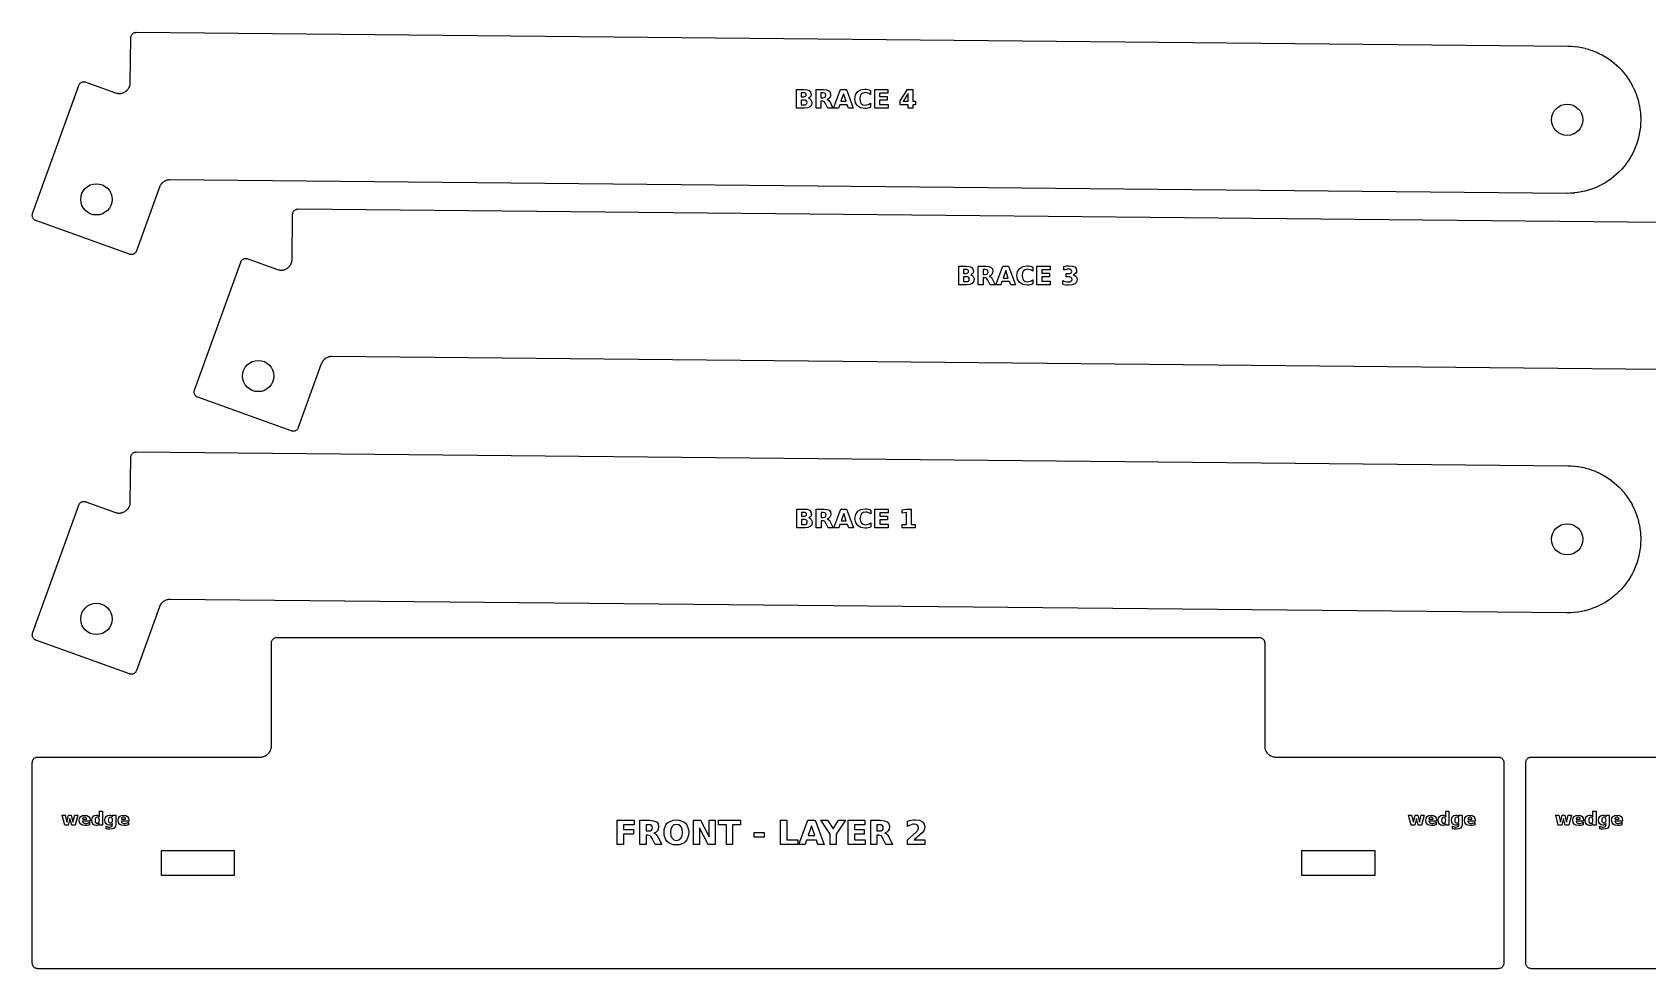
# Model space of a CAD drawing. Header units: millimetres. Extents: x 6 to 885, y 6 to 548.
# Drawn here: x 6 to 445.1, y 294 to 548.4 of the extents above; entities that cross this region are included whole.
import ezdxf

# ---------------------------------------------------------------- set-up
doc = ezdxf.new("R2010")
doc.units = ezdxf.units.MM
doc.layers.add('CUT', color=1, linetype='Continuous')
doc.layers.add('ENGRAVE', color=5, linetype='Continuous')

msp = doc.modelspace()

# ---------------------------------------------------------------- linework, layer by layer
at = {"layer": 'CUT'}
for points in [[(34.31, 488.99), (34.25, 488.85), (34.18, 488.72), (34.1, 488.6), (34.01, 488.49), (33.9, 488.38), (33.79, 488.29), (33.66, 488.21), (33.53, 488.14), (33.4, 488.08), (33.26, 488.04), (33.11, 488.01), (32.97, 488), (32.82, 488), (32.67, 488.02), (32.53, 488.04), (32.39, 488.09), (6.99, 497.25), (6.85, 497.3), (6.72, 497.37), (6.6, 497.46), (6.49, 497.55), (6.38, 497.65), (6.29, 497.77), (6.21, 497.89), (6.14, 498.02), (6.08, 498.16), (6.04, 498.3), (6.01, 498.44), (6, 498.59), (6, 498.74), (6.02, 498.88), (6.04, 499.03), (6.09, 499.17), (18.64, 533.97), (18.7, 534.11), (18.77, 534.24), (18.85, 534.36), (18.94, 534.47), (19.05, 534.58), (19.16, 534.67), (19.28, 534.75), (19.41, 534.82), (19.55, 534.88), (19.69, 534.92), (19.84, 534.95), (19.98, 534.96), (20.13, 534.96), (20.28, 534.95), (20.42, 534.92), (20.56, 534.88), (28.61, 531.97), (28.64, 531.96), (28.88, 531.89), (28.95, 531.87), (29.17, 531.83), (29.25, 531.82), (29.47, 531.8), (29.55, 531.79), (29.77, 531.79), (29.85, 531.8), (30.07, 531.82), (30.15, 531.83), (30.37, 531.88), (30.44, 531.9), (30.65, 531.97), (30.72, 531.99), (30.93, 532.08), (31, 532.11), (31.2, 532.22), (31.26, 532.26), (31.45, 532.39), (31.51, 532.44), (31.68, 532.59), (31.73, 532.64), (31.89, 532.8), (31.94, 532.86), (32.08, 533.04), (32.12, 533.1), (32.24, 533.29), (32.28, 533.35), (32.38, 533.56), (32.41, 533.63), (32.49, 533.84), (32.51, 533.91), (32.57, 534.13), (32.58, 534.2), (32.62, 534.42), (32.63, 534.5), (32.64, 534.74), (32.64, 534.78), (32.76, 546.91), (32.77, 547.06), (32.79, 547.21), (32.83, 547.35), (32.88, 547.49), (32.94, 547.62), (33.02, 547.74), (33.11, 547.86), (33.21, 547.97), (33.32, 548.07), (33.44, 548.15), (33.57, 548.23), (33.7, 548.29), (33.84, 548.34), (33.98, 548.37), (34.13, 548.39), (34.27, 548.4), (423.4, 544.65), (423.41, 544.65), (423.43, 544.65), (423.44, 544.65), (424.21, 544.63), (424.24, 544.62), (424.28, 544.62), (424.31, 544.62), (425.18, 544.55), (425.22, 544.55), (425.26, 544.55), (425.29, 544.54), (426.16, 544.43), (426.19, 544.43), (426.23, 544.42), (426.27, 544.42), (427.12, 544.27), (427.16, 544.26), (427.2, 544.25), (427.23, 544.24), (428.08, 544.05), (428.12, 544.04), (428.15, 544.03), (428.19, 544.02), (429.03, 543.79), (429.06, 543.78), (429.1, 543.77), (429.13, 543.76), (429.96, 543.48), (429.99, 543.47), (430.03, 543.46), (430.06, 543.44), (430.88, 543.13), (430.91, 543.12), (430.94, 543.1), (430.98, 543.09), (431.77, 542.73), (431.81, 542.72), (431.84, 542.7), (431.87, 542.68), (432.65, 542.29), (432.68, 542.27), (432.71, 542.26), (432.75, 542.24), (433.5, 541.81), (433.54, 541.79), (433.57, 541.77), (433.6, 541.75), (434.33, 541.28), (434.36, 541.26), (434.39, 541.24), (434.43, 541.22), (435.14, 540.72), (435.17, 540.7), (435.2, 540.67), (435.22, 540.65), (435.91, 540.11), (435.94, 540.09), (435.97, 540.07), (436, 540.04), (436.65, 539.47), (436.68, 539.45), (436.71, 539.42), (436.74, 539.4), (437.36, 538.8), (437.39, 538.77), (437.42, 538.74), (437.44, 538.72), (438.04, 538.08), (438.07, 538.06), (438.09, 538.03), (438.12, 538), (438.68, 537.34), (438.71, 537.31), (438.73, 537.28), (438.75, 537.26), (439.29, 536.57), (439.31, 536.54), (439.33, 536.51), (439.35, 536.48), (439.85, 535.77), (439.87, 535.73), (439.89, 535.7), (439.91, 535.67), (440.38, 534.94), (440.4, 534.9), (440.42, 534.87), (440.43, 534.84), (440.86, 534.08), (440.88, 534.05), (440.9, 534.02), (440.91, 533.98), (441.3, 533.21), (441.32, 533.17), (441.33, 533.14), (441.35, 533.11), (441.7, 532.31), (441.72, 532.27), (441.73, 532.24), (441.74, 532.21), (442.05, 531.39), (442.07, 531.36), (442.08, 531.32), (442.09, 531.29), (442.36, 530.46), (442.37, 530.43), (442.38, 530.39), (442.39, 530.35), (442.62, 529.51), (442.63, 529.48), (442.64, 529.44), (442.65, 529.41), (442.84, 528.56), (442.85, 528.52), (442.85, 528.48), (442.86, 528.45), (443.01, 527.59), (443.01, 527.55), (443.02, 527.52), (443.02, 527.48), (443.13, 526.62), (443.13, 526.58), (443.14, 526.54), (443.14, 526.51), (443.2, 525.64), (443.2, 525.6), (443.2, 525.56), (443.21, 525.53), (443.23, 524.66), (443.23, 524.62), (443.23, 524.58), (443.22, 524.54), (443.2, 523.67), (443.2, 523.64), (443.2, 523.6), (443.2, 523.56), (443.13, 522.7), (443.13, 522.66), (443.12, 522.62), (443.12, 522.59), (443.01, 521.72), (443, 521.68), (443, 521.65), (442.99, 521.61), (442.84, 520.75), (442.83, 520.72), (442.83, 520.68), (442.82, 520.65), (442.63, 519.8), (442.62, 519.76), (442.61, 519.72), (442.6, 519.69), (442.37, 518.85), (442.35, 518.81), (442.34, 518.78), (442.33, 518.74), (442.06, 517.92), (442.05, 517.88), (442.03, 517.85), (442.02, 517.81), (441.7, 517), (441.69, 516.97), (441.68, 516.93), (441.66, 516.9), (441.31, 516.1), (441.29, 516.07), (441.28, 516.04), (441.26, 516), (440.87, 515.23), (440.85, 515.19), (440.83, 515.16), (440.81, 515.13), (440.38, 514.37), (440.36, 514.34), (440.34, 514.31), (440.33, 514.28), (439.86, 513.54), (439.84, 513.51), (439.82, 513.48), (439.8, 513.45), (439.29, 512.74), (439.27, 512.71), (439.25, 512.68), (439.23, 512.65), (438.69, 511.97), (438.67, 511.94), (438.64, 511.91), (438.62, 511.88), (438.05, 511.22), (438.02, 511.2), (438, 511.17), (437.97, 511.14), (437.37, 510.51), (437.34, 510.49), (437.32, 510.46), (437.29, 510.43), (436.66, 509.84), (436.63, 509.81), (436.61, 509.79), (436.58, 509.76), (435.92, 509.19), (435.89, 509.17), (435.86, 509.15), (435.83, 509.12), (435.14, 508.59), (435.11, 508.57), (435.08, 508.55), (435.05, 508.52), (434.34, 508.03), (434.31, 508), (434.28, 507.98), (434.25, 507.96), (433.51, 507.5), (433.48, 507.48), (433.45, 507.46), (433.42, 507.44), (432.66, 507.02), (432.63, 507), (432.59, 506.98), (432.56, 506.96), (431.78, 506.57), (431.75, 506.56), (431.71, 506.54), (431.68, 506.53), (430.88, 506.18), (430.85, 506.16), (430.82, 506.15), (430.78, 506.13), (429.97, 505.82), (429.93, 505.81), (429.9, 505.8), (429.86, 505.79), (429.04, 505.51), (429, 505.5), (428.97, 505.49), (428.93, 505.48), (428.09, 505.25), (428.05, 505.24), (428.02, 505.23), (427.98, 505.23), (427.13, 505.04), (427.1, 505.03), (427.06, 505.02), (427.02, 505.02), (426.17, 504.87), (426.13, 504.86), (426.09, 504.86), (426.06, 504.85), (425.19, 504.75), (425.15, 504.74), (425.12, 504.74), (425.08, 504.74), (424.21, 504.68), (424.18, 504.67), (424.14, 504.67), (424.1, 504.67), (423.23, 504.65), (423.19, 504.65), (423.15, 504.65), (423.14, 504.65), (423.11, 504.65), (423.05, 504.65), (423.02, 504.65), (43.43, 508.31), (43.39, 508.31), (43.16, 508.3), (43.09, 508.29), (42.88, 508.26), (42.81, 508.25), (42.6, 508.2), (42.53, 508.18), (42.33, 508.12), (42.27, 508.09), (42.07, 508), (42.01, 507.97), (41.82, 507.87), (41.76, 507.83), (41.58, 507.71), (41.53, 507.66), (41.37, 507.53), (41.31, 507.48), (41.16, 507.33), (41.12, 507.27), (40.98, 507.11), (40.94, 507.05), (40.82, 506.87), (40.79, 506.81), (40.69, 506.62), (40.66, 506.56), (40.57, 506.34), (40.55, 506.31), (34.31, 488.99)], [(34.31, 374.99), (34.25, 374.85), (34.18, 374.72), (34.1, 374.6), (34.01, 374.49), (33.9, 374.38), (33.79, 374.29), (33.66, 374.21), (33.53, 374.14), (33.4, 374.08), (33.26, 374.04), (33.11, 374.01), (32.97, 374), (32.82, 374), (32.67, 374.02), (32.53, 374.04), (32.39, 374.09), (6.99, 383.25), (6.85, 383.3), (6.72, 383.37), (6.6, 383.46), (6.49, 383.55), (6.38, 383.65), (6.29, 383.77), (6.21, 383.89), (6.14, 384.02), (6.08, 384.16), (6.04, 384.3), (6.01, 384.44), (6, 384.59), (6, 384.74), (6.02, 384.88), (6.04, 385.03), (6.09, 385.17), (18.64, 419.97), (18.7, 420.11), (18.77, 420.24), (18.85, 420.36), (18.94, 420.47), (19.05, 420.58), (19.16, 420.67), (19.28, 420.75), (19.41, 420.82), (19.55, 420.88), (19.69, 420.92), (19.84, 420.95), (19.98, 420.96), (20.13, 420.96), (20.28, 420.95), (20.42, 420.92), (20.56, 420.88), (28.61, 417.97), (28.64, 417.96), (28.88, 417.89), (28.95, 417.87), (29.17, 417.83), (29.25, 417.82), (29.47, 417.8), (29.55, 417.79), (29.77, 417.79), (29.85, 417.8), (30.07, 417.82), (30.15, 417.83), (30.37, 417.88), (30.44, 417.9), (30.65, 417.97), (30.72, 417.99), (30.93, 418.08), (31, 418.11), (31.2, 418.22), (31.26, 418.26), (31.45, 418.39), (31.51, 418.44), (31.68, 418.59), (31.73, 418.64), (31.89, 418.8), (31.94, 418.86), (32.08, 419.04), (32.12, 419.1), (32.24, 419.29), (32.28, 419.35), (32.38, 419.56), (32.41, 419.63), (32.49, 419.84), (32.51, 419.91), (32.57, 420.13), (32.58, 420.2), (32.62, 420.42), (32.63, 420.5), (32.64, 420.74), (32.64, 420.78), (32.76, 432.91), (32.77, 433.06), (32.79, 433.21), (32.83, 433.35), (32.88, 433.49), (32.94, 433.62), (33.02, 433.74), (33.11, 433.86), (33.21, 433.97), (33.32, 434.07), (33.44, 434.15), (33.57, 434.23), (33.7, 434.29), (33.84, 434.34), (33.98, 434.37), (34.13, 434.39), (34.27, 434.4), (423.4, 430.65), (423.41, 430.65), (423.43, 430.65), (423.44, 430.65), (424.21, 430.63), (424.24, 430.62), (424.28, 430.62), (424.31, 430.62), (425.18, 430.55), (425.22, 430.55), (425.26, 430.55), (425.29, 430.54), (426.16, 430.43), (426.19, 430.43), (426.23, 430.42), (426.27, 430.42), (427.12, 430.27), (427.16, 430.26), (427.2, 430.25), (427.23, 430.24), (428.08, 430.05), (428.12, 430.04), (428.15, 430.03), (428.19, 430.02), (429.03, 429.79), (429.06, 429.78), (429.1, 429.77), (429.13, 429.76), (429.96, 429.48), (429.99, 429.47), (430.03, 429.46), (430.06, 429.44), (430.88, 429.13), (430.91, 429.12), (430.94, 429.1), (430.98, 429.09), (431.77, 428.73), (431.81, 428.72), (431.84, 428.7), (431.87, 428.68), (432.65, 428.29), (432.68, 428.27), (432.71, 428.26), (432.75, 428.24), (433.5, 427.81), (433.54, 427.79), (433.57, 427.77), (433.6, 427.75), (434.33, 427.28), (434.36, 427.26), (434.39, 427.24), (434.43, 427.22), (435.14, 426.72), (435.17, 426.7), (435.2, 426.67), (435.22, 426.65), (435.91, 426.11), (435.94, 426.09), (435.97, 426.07), (436, 426.04), (436.65, 425.47), (436.68, 425.45), (436.71, 425.42), (436.74, 425.4), (437.36, 424.8), (437.39, 424.77), (437.42, 424.74), (437.44, 424.72), (438.04, 424.08), (438.07, 424.06), (438.09, 424.03), (438.12, 424), (438.68, 423.34), (438.71, 423.31), (438.73, 423.28), (438.75, 423.26), (439.29, 422.57), (439.31, 422.54), (439.33, 422.51), (439.35, 422.48), (439.85, 421.77), (439.87, 421.73), (439.89, 421.7), (439.91, 421.67), (440.38, 420.94), (440.4, 420.9), (440.42, 420.87), (440.43, 420.84), (440.86, 420.08), (440.88, 420.05), (440.9, 420.02), (440.91, 419.98), (441.3, 419.21), (441.32, 419.17), (441.33, 419.14), (441.35, 419.11), (441.7, 418.31), (441.72, 418.27), (441.73, 418.24), (441.74, 418.21), (442.05, 417.39), (442.07, 417.36), (442.08, 417.32), (442.09, 417.29), (442.36, 416.46), (442.37, 416.43), (442.38, 416.39), (442.39, 416.35), (442.62, 415.51), (442.63, 415.48), (442.64, 415.44), (442.65, 415.41), (442.84, 414.56), (442.85, 414.52), (442.85, 414.48), (442.86, 414.45), (443.01, 413.59), (443.01, 413.55), (443.02, 413.52), (443.02, 413.48), (443.13, 412.62), (443.13, 412.58), (443.14, 412.54), (443.14, 412.51), (443.2, 411.64), (443.2, 411.6), (443.2, 411.56), (443.21, 411.53), (443.23, 410.66), (443.23, 410.62), (443.23, 410.58), (443.22, 410.54), (443.2, 409.67), (443.2, 409.64), (443.2, 409.6), (443.2, 409.56), (443.13, 408.7), (443.13, 408.66), (443.12, 408.62), (443.12, 408.59), (443.01, 407.72), (443, 407.68), (443, 407.65), (442.99, 407.61), (442.84, 406.75), (442.83, 406.72), (442.83, 406.68), (442.82, 406.65), (442.63, 405.8), (442.62, 405.76), (442.61, 405.72), (442.6, 405.69), (442.37, 404.85), (442.35, 404.81), (442.34, 404.78), (442.33, 404.74), (442.06, 403.92), (442.05, 403.88), (442.03, 403.85), (442.02, 403.81), (441.7, 403), (441.69, 402.97), (441.68, 402.93), (441.66, 402.9), (441.31, 402.1), (441.29, 402.07), (441.28, 402.04), (441.26, 402), (440.87, 401.23), (440.85, 401.19), (440.83, 401.16), (440.81, 401.13), (440.38, 400.37), (440.36, 400.34), (440.34, 400.31), (440.33, 400.28), (439.86, 399.54), (439.84, 399.51), (439.82, 399.48), (439.8, 399.45), (439.29, 398.74), (439.27, 398.71), (439.25, 398.68), (439.23, 398.65), (438.69, 397.97), (438.67, 397.94), (438.64, 397.91), (438.62, 397.88), (438.05, 397.22), (438.02, 397.2), (438, 397.17), (437.97, 397.14), (437.37, 396.51), (437.34, 396.49), (437.32, 396.46), (437.29, 396.43), (436.66, 395.84), (436.63, 395.81), (436.61, 395.79), (436.58, 395.76), (435.92, 395.19), (435.89, 395.17), (435.86, 395.15), (435.83, 395.12), (435.14, 394.59), (435.11, 394.57), (435.08, 394.55), (435.05, 394.52), (434.34, 394.03), (434.31, 394), (434.28, 393.98), (434.25, 393.96), (433.51, 393.5), (433.48, 393.48), (433.45, 393.46), (433.42, 393.44), (432.66, 393.02), (432.63, 393), (432.59, 392.98), (432.56, 392.96), (431.78, 392.57), (431.75, 392.56), (431.71, 392.54), (431.68, 392.53), (430.88, 392.18), (430.85, 392.16), (430.82, 392.15), (430.78, 392.13), (429.97, 391.82), (429.93, 391.81), (429.9, 391.8), (429.86, 391.79), (429.04, 391.51), (429, 391.5), (428.97, 391.49), (428.93, 391.48), (428.09, 391.25), (428.05, 391.24), (428.02, 391.23), (427.98, 391.23), (427.13, 391.04), (427.1, 391.03), (427.06, 391.02), (427.02, 391.02), (426.17, 390.87), (426.13, 390.86), (426.09, 390.86), (426.06, 390.85), (425.19, 390.75), (425.15, 390.74), (425.12, 390.74), (425.08, 390.74), (424.21, 390.68), (424.18, 390.67), (424.14, 390.67), (424.1, 390.67), (423.23, 390.65), (423.19, 390.65), (423.15, 390.65), (423.14, 390.65), (423.11, 390.65), (423.05, 390.65), (423.02, 390.65), (43.43, 394.31), (43.39, 394.31), (43.16, 394.3), (43.09, 394.29), (42.88, 394.26), (42.81, 394.25), (42.6, 394.2), (42.53, 394.18), (42.33, 394.12), (42.27, 394.09), (42.07, 394), (42.01, 393.97), (41.82, 393.87), (41.76, 393.83), (41.58, 393.71), (41.53, 393.66), (41.37, 393.53), (41.31, 393.48), (41.16, 393.33), (41.12, 393.27), (40.98, 393.11), (40.94, 393.05), (40.82, 392.87), (40.79, 392.81), (40.69, 392.62), (40.66, 392.56), (40.57, 392.34), (40.55, 392.31), (34.31, 374.99)], [(6.93, 294.11), (6.79, 294.18), (6.67, 294.25), (6.55, 294.34), (6.44, 294.44), (6.34, 294.55), (6.25, 294.67), (6.18, 294.79), (6.11, 294.93), (6.06, 295.06), (6.03, 295.21), (6.01, 295.35), (6, 295.5), (6, 350), (6.01, 350.15), (6.03, 350.29), (6.06, 350.44), (6.11, 350.57), (6.18, 350.71), (6.25, 350.83), (6.34, 350.95), (6.44, 351.06), (6.55, 351.16), (6.67, 351.25), (6.79, 351.32), (6.93, 351.39), (7.06, 351.44), (7.21, 351.47), (7.35, 351.49), (7.5, 351.5), (67.98, 351.5), (68.02, 351.5), (68.26, 351.51), (68.33, 351.52), (68.55, 351.55), (68.62, 351.57), (68.84, 351.62), (68.91, 351.64), (69.11, 351.72), (69.18, 351.74), (69.38, 351.84), (69.45, 351.87), (69.64, 351.99), (69.7, 352.03), (69.87, 352.16), (69.93, 352.21), (70.09, 352.35), (70.15, 352.41), (70.29, 352.57), (70.34, 352.63), (70.47, 352.8), (70.51, 352.86), (70.63, 353.05), (70.66, 353.12), (70.76, 353.32), (70.78, 353.39), (70.86, 353.59), (70.88, 353.66), (70.93, 353.88), (70.95, 353.95), (70.98, 354.17), (70.99, 354.24), (71, 354.48), (71, 354.52), (71, 382.5), (71.01, 382.65), (71.03, 382.79), (71.06, 382.94), (71.11, 383.07), (71.18, 383.21), (71.25, 383.33), (71.34, 383.45), (71.44, 383.56), (71.55, 383.66), (71.67, 383.75), (71.79, 383.82), (71.93, 383.89), (72.06, 383.94), (72.21, 383.97), (72.35, 383.99), (72.5, 384), (339.5, 384), (339.65, 383.99), (339.79, 383.97), (339.94, 383.94), (340.07, 383.89), (340.21, 383.82), (340.33, 383.75), (340.45, 383.66), (340.56, 383.56), (340.66, 383.45), (340.75, 383.33), (340.82, 383.21), (340.89, 383.07), (340.94, 382.94), (340.97, 382.79), (340.99, 382.65), (341, 382.5), (341, 354.52), (341, 354.48), (341.01, 354.24), (341.02, 354.17), (341.05, 353.95), (341.07, 353.88), (341.12, 353.66), (341.14, 353.59), (341.22, 353.39), (341.24, 353.32), (341.34, 353.12), (341.37, 353.05), (341.49, 352.86), (341.53, 352.8), (341.66, 352.63), (341.71, 352.57), (341.85, 352.41), (341.91, 352.35), (342.07, 352.21), (342.13, 352.16), (342.3, 352.03), (342.36, 351.99), (342.55, 351.87), (342.62, 351.84), (342.82, 351.74), (342.89, 351.72), (343.09, 351.64), (343.16, 351.62), (343.38, 351.57), (343.45, 351.55), (343.67, 351.52), (343.74, 351.51), (343.98, 351.5), (344.02, 351.5), (404.5, 351.5), (404.65, 351.49), (404.79, 351.47), (404.94, 351.44), (405.07, 351.39), (405.21, 351.32), (405.33, 351.25), (405.45, 351.16), (405.56, 351.06), (405.66, 350.95), (405.75, 350.83), (405.82, 350.71), (405.89, 350.57), (405.94, 350.44), (405.97, 350.29), (405.99, 350.15), (406, 350), (406, 295.5), (405.99, 295.35), (405.97, 295.21), (405.94, 295.06), (405.89, 294.93), (405.82, 294.79), (405.75, 294.67), (405.66, 294.55), (405.56, 294.44), (405.45, 294.34), (405.33, 294.25), (405.21, 294.18), (405.07, 294.11), (404.94, 294.06), (404.79, 294.03), (404.65, 294.01), (404.5, 294), (340.5, 294), (71.5, 294), (7.5, 294), (7.35, 294.01), (7.21, 294.03), (7.06, 294.06), (6.93, 294.11)], [(41, 326.05), (41, 319.45), (61, 319.45), (61, 326.05), (41, 326.05)], [(371, 326.05), (351, 326.05), (351, 319.45), (371, 319.45), (371, 326.05)]]:
    msp.add_lwpolyline(points, close=True, dxfattribs=at)
for points in [[(467.02, 456.65), (87.43, 460.31), (87.39, 460.31), (87.16, 460.3), (87.09, 460.29), (86.88, 460.26), (86.81, 460.25), (86.6, 460.2), (86.53, 460.18), (86.33, 460.12), (86.27, 460.09), (86.07, 460), (86.01, 459.97), (85.82, 459.87), (85.76, 459.83), (85.58, 459.71), (85.53, 459.66), (85.37, 459.53), (85.31, 459.48), (85.16, 459.33), (85.12, 459.27), (84.98, 459.11), (84.94, 459.05), (84.82, 458.87), (84.79, 458.81), (84.69, 458.62), (84.66, 458.56), (84.57, 458.34), (84.55, 458.31), (78.31, 440.99), (78.31, 440.99), (78.25, 440.85), (78.18, 440.72), (78.1, 440.6), (78.01, 440.49), (77.9, 440.38), (77.79, 440.29), (77.66, 440.21), (77.53, 440.14), (77.4, 440.08), (77.26, 440.04), (77.11, 440.01), (76.97, 440), (76.82, 440), (76.67, 440.02), (76.53, 440.04), (76.39, 440.09), (50.99, 449.25), (50.85, 449.3), (50.72, 449.37), (50.6, 449.46), (50.49, 449.55), (50.38, 449.65), (50.29, 449.77), (50.21, 449.89), (50.14, 450.02), (50.08, 450.16), (50.04, 450.3), (50.01, 450.44), (50, 450.59), (50, 450.74), (50.02, 450.88), (50.04, 451.03), (50.09, 451.17), (62.64, 485.97), (62.7, 486.11), (62.77, 486.24), (62.85, 486.36), (62.94, 486.47), (63.05, 486.58), (63.16, 486.67), (63.28, 486.75), (63.41, 486.82), (63.55, 486.88), (63.69, 486.92), (63.84, 486.95), (63.98, 486.96), (64.13, 486.96), (64.28, 486.95), (64.42, 486.92), (64.56, 486.88), (72.61, 483.97), (72.64, 483.96), (72.88, 483.89), (72.95, 483.87), (73.17, 483.83), (73.25, 483.82), (73.47, 483.8), (73.55, 483.79), (73.77, 483.79), (73.85, 483.8), (74.07, 483.82), (74.15, 483.83), (74.37, 483.88), (74.44, 483.9), (74.65, 483.97), (74.72, 483.99), (74.93, 484.08), (75, 484.11), (75.2, 484.22), (75.26, 484.26), (75.45, 484.39), (75.51, 484.44), (75.68, 484.59), (75.73, 484.64), (75.89, 484.8), (75.94, 484.86), (76.08, 485.04), (76.12, 485.1), (76.24, 485.29), (76.28, 485.35), (76.38, 485.56), (76.41, 485.63), (76.49, 485.84), (76.51, 485.91), (76.57, 486.13), (76.58, 486.2), (76.62, 486.42), (76.63, 486.5), (76.64, 486.74), (76.64, 486.78), (76.76, 498.91), (76.77, 499.06), (76.79, 499.21), (76.83, 499.35), (76.88, 499.49), (76.94, 499.62), (77.02, 499.74), (77.11, 499.86), (77.21, 499.97), (77.32, 500.07), (77.44, 500.15), (77.57, 500.23), (77.7, 500.29), (77.84, 500.34), (77.98, 500.37), (78.13, 500.39), (78.27, 500.4), (467.4, 496.65)], [(477.5, 294), (413.5, 294), (413.35, 294.01), (413.21, 294.03), (413.06, 294.06), (412.93, 294.11), (412.93, 294.11), (412.79, 294.18), (412.67, 294.25), (412.55, 294.34), (412.44, 294.44), (412.34, 294.55), (412.25, 294.67), (412.18, 294.79), (412.11, 294.93), (412.06, 295.06), (412.03, 295.21), (412.01, 295.35), (412, 295.5), (412, 350), (412.01, 350.15), (412.03, 350.29), (412.06, 350.44), (412.11, 350.57), (412.18, 350.71), (412.25, 350.83), (412.34, 350.95), (412.44, 351.06), (412.55, 351.16), (412.67, 351.25), (412.79, 351.32), (412.93, 351.39), (413.06, 351.44), (413.21, 351.47), (413.35, 351.49), (413.5, 351.5), (473.98, 351.5)]]:
    msp.add_lwpolyline(points, dxfattribs=at)
for centre in [(423.23, 524.65), (23.42, 503.02), (67.42, 455.02), (423.23, 410.65), (23.42, 389.02)]:
    msp.add_circle(centre, 4.25, dxfattribs=at)
at = {"layer": 'ENGRAVE'}
for points in [[(217.01, 530.51), (217.39, 530.33), (217.67, 530.05), (217.84, 529.68), (217.9, 529.24), (217.78, 528.59), (217.4, 528.14), (216.77, 527.87), (215.89, 527.78), (213.7, 527.78), (213.7, 532.88), (215.68, 532.88), (216.59, 532.8), (217.22, 532.56), (217.57, 532.14), (217.69, 531.53), (217.65, 531.18), (217.52, 530.89), (217.31, 530.67), (217.01, 530.51)], [(215.75, 530.9), (216.02, 530.94), (216.22, 531.04), (216.34, 531.21), (216.38, 531.44), (216.34, 531.67), (216.22, 531.84), (216.02, 531.95), (215.75, 531.98), (215.02, 531.98), (215.02, 530.9), (215.75, 530.9)], [(220.35, 529.71), (220.35, 527.78), (219.04, 527.78), (219.04, 532.88), (221.05, 532.88), (221.92, 532.79), (222.52, 532.54), (222.88, 532.1), (222.99, 531.47), (222.93, 531.01), (222.75, 530.64), (222.44, 530.36), (222.01, 530.16), (222.27, 530.06), (222.5, 529.88), (222.71, 529.61), (222.93, 529.22), (223.64, 527.78), (222.24, 527.78), (221.62, 529.04), (221.43, 529.36), (221.24, 529.57), (221.01, 529.67), (220.72, 529.71), (220.35, 529.71)], [(220.91, 530.62), (221.26, 530.65), (221.5, 530.77), (221.63, 530.97), (221.68, 531.28), (221.63, 531.57), (221.5, 531.77), (221.26, 531.89), (220.91, 531.92), (220.35, 531.92), (220.35, 530.62), (220.91, 530.62)], [(227.52, 528.7), (225.47, 528.7), (225.14, 527.78), (223.82, 527.78), (225.71, 532.88), (227.28, 532.88), (229.17, 527.78), (227.85, 527.78), (227.52, 528.7)], [(233.89, 528.06), (233.52, 527.89), (233.14, 527.77), (232.73, 527.7), (232.32, 527.68), (231.17, 527.85), (230.3, 528.39), (229.74, 529.23), (229.55, 530.32), (229.74, 531.42), (230.3, 532.26), (231.17, 532.79), (232.32, 532.97), (232.73, 532.95), (233.14, 532.87), (233.52, 532.76), (233.89, 532.59), (233.89, 531.54), (233.53, 531.75), (233.17, 531.9), (232.8, 531.99), (232.42, 532.02), (231.79, 531.9), (231.31, 531.56), (231.01, 531.03), (230.91, 530.32), (231.01, 529.62), (231.31, 529.08), (231.79, 528.74), (232.42, 528.63), (232.8, 528.66), (233.17, 528.75), (233.53, 528.9), (233.89, 529.11), (233.89, 528.06)], [(234.98, 532.88), (238.53, 532.88), (238.53, 531.88), (236.3, 531.88), (236.3, 530.93), (238.4, 530.93), (238.4, 529.94), (236.3, 529.94), (236.3, 528.77), (238.61, 528.77), (238.61, 527.78), (234.98, 527.78), (234.98, 532.88)], [(243.92, 532.88), (245.38, 532.88), (245.38, 529.66), (246.11, 529.66), (246.11, 528.7), (245.38, 528.7), (245.38, 527.78), (244.13, 527.78), (244.13, 528.7), (241.87, 528.7), (241.87, 529.83), (243.92, 532.88)], [(215.79, 528.67), (216.14, 528.71), (216.39, 528.84), (216.54, 529.05), (216.59, 529.34), (216.54, 529.63), (216.39, 529.84), (216.14, 529.97), (215.79, 530.01), (215.02, 530.01), (215.02, 528.67), (215.79, 528.67)], [(261.13, 482.51), (261.51, 482.33), (261.79, 482.05), (261.96, 481.68), (262.02, 481.24), (261.89, 480.59), (261.52, 480.14), (260.89, 479.87), (260, 479.78), (257.82, 479.78), (257.82, 484.88), (259.79, 484.88), (260.71, 484.8), (261.33, 484.56), (261.69, 484.14), (261.81, 483.53), (261.77, 483.18), (261.64, 482.89), (261.42, 482.67), (261.13, 482.51)], [(259.86, 482.9), (260.14, 482.94), (260.33, 483.04), (260.45, 483.21), (260.49, 483.44), (260.45, 483.67), (260.33, 483.84), (260.14, 483.95), (259.86, 483.98), (259.14, 483.98), (259.14, 482.9), (259.86, 482.9)], [(264.47, 481.71), (264.47, 479.78), (263.15, 479.78), (263.15, 484.88), (265.16, 484.88), (266.04, 484.79), (266.64, 484.54), (266.99, 484.1), (267.11, 483.47), (267.05, 483.01), (266.87, 482.64), (266.56, 482.36), (266.13, 482.16), (266.39, 482.06), (266.61, 481.88), (266.83, 481.61), (267.05, 481.22), (267.76, 479.78), (266.36, 479.78), (265.74, 481.04), (265.55, 481.36), (265.36, 481.57), (265.13, 481.67), (264.84, 481.71), (264.47, 481.71)], [(265.02, 482.62), (265.38, 482.65), (265.62, 482.77), (265.75, 482.97), (265.8, 483.28), (265.75, 483.57), (265.62, 483.77), (265.38, 483.89), (265.02, 483.92), (264.47, 483.92), (264.47, 482.62), (265.02, 482.62)], [(271.64, 480.7), (269.58, 480.7), (269.26, 479.78), (267.94, 479.78), (269.83, 484.88), (271.4, 484.88), (273.29, 479.78), (271.96, 479.78), (271.64, 480.7)], [(278.01, 480.06), (277.64, 479.89), (277.25, 479.77), (276.85, 479.7), (276.43, 479.68), (275.29, 479.85), (274.41, 480.39), (273.85, 481.23), (273.67, 482.32), (273.85, 483.42), (274.41, 484.26), (275.29, 484.79), (276.43, 484.97), (276.85, 484.95), (277.25, 484.87), (277.64, 484.76), (278.01, 484.59), (278.01, 483.54), (277.65, 483.75), (277.29, 483.9), (276.92, 483.99), (276.54, 484.02), (275.91, 483.9), (275.43, 483.56), (275.13, 483.03), (275.03, 482.32), (275.13, 481.62), (275.43, 481.08), (275.91, 480.74), (276.54, 480.63), (276.92, 480.66), (277.29, 480.75), (277.65, 480.9), (278.01, 481.11), (278.01, 480.06)], [(279.1, 484.88), (282.65, 484.88), (282.65, 483.88), (280.42, 483.88), (280.42, 482.93), (282.52, 482.93), (282.52, 481.94), (280.42, 481.94), (280.42, 480.77), (282.73, 480.77), (282.73, 479.78), (279.1, 479.78), (279.1, 484.88)], [(288.94, 482.53), (289.39, 482.34), (289.72, 482.06), (289.92, 481.69), (289.99, 481.22), (289.84, 480.56), (289.41, 480.07), (288.69, 479.77), (287.71, 479.68), (287.32, 479.69), (286.92, 479.74), (286.53, 479.82), (286.14, 479.93), (286.14, 480.94), (286.51, 480.78), (286.88, 480.67), (287.24, 480.59), (287.59, 480.57), (288.05, 480.62), (288.39, 480.75), (288.6, 480.97), (288.67, 481.27), (288.6, 481.58), (288.39, 481.8), (288.03, 481.94), (287.54, 481.98), (287.02, 481.98), (287.02, 482.83), (287.57, 482.83), (288, 482.87), (288.31, 482.98), (288.49, 483.18), (288.55, 483.46), (288.49, 483.72), (288.32, 483.91), (288.03, 484.03), (287.65, 484.07), (287.33, 484.05), (287.01, 484), (286.68, 483.91), (286.36, 483.79), (286.36, 484.75), (286.75, 484.85), (287.13, 484.92), (287.51, 484.96), (287.89, 484.97), (288.76, 484.89), (289.37, 484.64), (289.74, 484.23), (289.87, 483.66), (289.81, 483.25), (289.63, 482.93), (289.34, 482.69), (288.94, 482.53)], [(259.91, 480.67), (260.25, 480.71), (260.5, 480.84), (260.65, 481.05), (260.7, 481.34), (260.65, 481.63), (260.51, 481.84), (260.26, 481.97), (259.91, 482.01), (259.14, 482.01), (259.14, 480.67), (259.91, 480.67)], [(217.09, 416.51), (217.47, 416.33), (217.75, 416.05), (217.92, 415.68), (217.98, 415.24), (217.86, 414.59), (217.48, 414.14), (216.85, 413.87), (215.96, 413.78), (213.78, 413.78), (213.78, 418.88), (215.76, 418.88), (216.67, 418.8), (217.3, 418.56), (217.65, 418.14), (217.77, 417.53), (217.73, 417.18), (217.6, 416.89), (217.39, 416.67), (217.09, 416.51)], [(215.82, 416.9), (216.1, 416.94), (216.3, 417.04), (216.42, 417.21), (216.46, 417.44), (216.42, 417.67), (216.3, 417.84), (216.1, 417.95), (215.82, 417.98), (215.1, 417.98), (215.1, 416.9), (215.82, 416.9)], [(220.43, 415.71), (220.43, 413.78), (219.12, 413.78), (219.12, 418.88), (221.13, 418.88), (222, 418.79), (222.6, 418.54), (222.96, 418.1), (223.07, 417.47), (223.01, 417.01), (222.83, 416.64), (222.52, 416.36), (222.09, 416.16), (222.35, 416.06), (222.58, 415.88), (222.79, 415.61), (223.01, 415.22), (223.72, 413.78), (222.32, 413.78), (221.7, 415.04), (221.51, 415.36), (221.32, 415.57), (221.09, 415.67), (220.8, 415.71), (220.43, 415.71)], [(220.99, 416.62), (221.34, 416.65), (221.58, 416.77), (221.71, 416.97), (221.76, 417.28), (221.71, 417.57), (221.58, 417.77), (221.34, 417.89), (220.99, 417.92), (220.43, 417.92), (220.43, 416.62), (220.99, 416.62)], [(227.6, 414.7), (225.55, 414.7), (225.22, 413.78), (223.9, 413.78), (225.79, 418.88), (227.36, 418.88), (229.25, 413.78), (227.93, 413.78), (227.6, 414.7)], [(233.97, 414.06), (233.6, 413.89), (233.22, 413.77), (232.81, 413.7), (232.4, 413.68), (231.25, 413.85), (230.38, 414.39), (229.82, 415.23), (229.63, 416.32), (229.82, 417.42), (230.38, 418.26), (231.25, 418.79), (232.4, 418.97), (232.81, 418.95), (233.22, 418.87), (233.6, 418.76), (233.97, 418.59), (233.97, 417.54), (233.61, 417.75), (233.25, 417.9), (232.88, 417.99), (232.5, 418.02), (231.87, 417.9), (231.39, 417.56), (231.09, 417.03), (230.99, 416.32), (231.09, 415.62), (231.39, 415.08), (231.87, 414.74), (232.5, 414.63), (232.88, 414.66), (233.25, 414.75), (233.61, 414.9), (233.97, 415.11), (233.97, 414.06)], [(235.06, 418.88), (238.61, 418.88), (238.61, 417.88), (236.38, 417.88), (236.38, 416.93), (238.48, 416.93), (238.48, 415.94), (236.38, 415.94), (236.38, 414.77), (238.69, 414.77), (238.69, 413.78), (235.06, 413.78), (235.06, 418.88)], [(242.46, 414.68), (243.62, 414.68), (243.62, 417.98), (242.43, 417.74), (242.43, 418.63), (243.61, 418.88), (244.86, 418.88), (244.86, 414.68), (246.03, 414.68), (246.03, 413.78), (242.46, 413.78), (242.46, 414.68)], [(215.87, 414.67), (216.22, 414.71), (216.47, 414.84), (216.62, 415.05), (216.67, 415.34), (216.62, 415.63), (216.47, 415.84), (216.22, 415.97), (215.87, 416.01), (215.1, 416.01), (215.1, 414.67), (215.87, 414.67)], [(14.1, 335.68), (14.95, 335.68), (15.41, 333.8), (15.88, 335.68), (16.6, 335.68), (17.06, 333.82), (17.53, 335.68), (18.38, 335.68), (17.65, 332.95), (16.7, 332.95), (16.24, 334.83), (15.78, 332.95), (14.82, 332.95), (14.1, 335.68)], [(21.7, 334.32), (21.7, 334.08), (19.65, 334.08), (19.73, 333.81), (19.88, 333.61), (20.1, 333.5), (20.41, 333.46), (20.69, 333.48), (20.97, 333.54), (21.27, 333.65), (21.57, 333.79), (21.57, 333.12), (21.26, 333.01), (20.95, 332.94), (20.64, 332.89), (20.33, 332.88), (19.67, 332.97), (19.17, 333.26), (18.87, 333.71), (18.76, 334.31), (18.86, 334.91), (19.17, 335.37), (19.65, 335.65), (20.28, 335.75), (20.86, 335.65), (21.31, 335.36), (21.6, 334.91), (21.7, 334.32)], [(20.8, 334.61), (20.76, 334.84), (20.65, 335.02), (20.49, 335.13), (20.27, 335.17), (20.04, 335.13), (19.86, 335.03), (19.73, 334.85), (19.66, 334.61), (20.8, 334.61)], [(24.22, 335.28), (24.22, 336.75), (25.1, 336.75), (25.1, 332.95), (24.22, 332.95), (24.22, 333.35), (24.03, 333.14), (23.82, 332.99), (23.59, 332.91), (23.32, 332.88), (22.86, 332.98), (22.49, 333.28), (22.25, 333.74), (22.16, 334.31), (22.25, 334.89), (22.49, 335.35), (22.86, 335.65), (23.32, 335.75), (23.59, 335.72), (23.82, 335.64), (24.03, 335.49), (24.22, 335.28)], [(23.64, 333.51), (23.89, 333.57), (24.07, 333.72), (24.18, 333.97), (24.22, 334.31), (24.18, 334.66), (24.07, 334.91), (23.89, 335.06), (23.64, 335.12), (23.4, 335.06), (23.22, 334.91), (23.11, 334.66), (23.07, 334.31), (23.11, 333.97), (23.22, 333.72), (23.4, 333.57), (23.64, 333.51)], [(27.8, 333.41), (27.61, 333.21), (27.4, 333.06), (27.17, 332.98), (26.9, 332.95), (26.44, 333.05), (26.07, 333.34), (25.83, 333.79), (25.74, 334.35), (25.83, 334.91), (26.07, 335.35), (26.44, 335.65), (26.9, 335.75), (27.17, 335.72), (27.4, 335.63), (27.61, 335.49), (27.8, 335.28), (27.8, 335.68), (28.68, 335.68), (28.68, 333.23), (28.57, 332.64), (28.26, 332.22), (27.75, 331.96), (27.05, 331.87), (26.8, 331.88), (26.56, 331.91), (26.32, 331.96), (26.08, 332.03), (26.08, 332.71), (26.3, 332.6), (26.53, 332.51), (26.75, 332.47), (26.97, 332.45), (27.34, 332.5), (27.6, 332.64), (27.75, 332.88), (27.8, 333.23), (27.8, 333.41)], [(27.22, 335.12), (26.98, 335.07), (26.8, 334.91), (26.69, 334.67), (26.65, 334.35), (26.69, 334.02), (26.8, 333.78), (26.98, 333.63), (27.22, 333.59), (27.47, 333.64), (27.65, 333.79), (27.76, 334.03), (27.8, 334.35), (27.76, 334.67), (27.65, 334.91), (27.47, 335.07), (27.22, 335.12)], [(32.25, 334.32), (32.25, 334.08), (30.2, 334.08), (30.28, 333.81), (30.43, 333.61), (30.65, 333.5), (30.96, 333.46), (31.24, 333.48), (31.52, 333.54), (31.82, 333.65), (32.12, 333.79), (32.12, 333.12), (31.81, 333.01), (31.5, 332.94), (31.19, 332.89), (30.88, 332.88), (30.22, 332.97), (29.72, 333.26), (29.42, 333.71), (29.31, 334.31), (29.41, 334.91), (29.72, 335.37), (30.2, 335.65), (30.83, 335.75), (31.41, 335.65), (31.86, 335.36), (32.15, 334.91), (32.25, 334.32)], [(31.35, 334.61), (31.31, 334.84), (31.2, 335.02), (31.04, 335.13), (30.82, 335.17), (30.59, 335.13), (30.41, 335.03), (30.28, 334.85), (30.21, 334.61), (31.35, 334.61)], [(165.02, 334.32), (169.58, 334.32), (169.58, 333.04), (166.71, 333.04), (166.71, 331.82), (169.41, 331.82), (169.41, 330.54), (166.71, 330.54), (166.71, 327.76), (165.02, 327.76), (165.02, 334.32)], [(172.86, 330.24), (172.86, 327.76), (171.16, 327.76), (171.16, 334.32), (173.75, 334.32), (174.87, 334.21), (175.65, 333.89), (176.1, 333.32), (176.25, 332.51), (176.17, 331.92), (175.94, 331.44), (175.54, 331.08), (174.99, 330.83), (175.32, 330.7), (175.61, 330.47), (175.89, 330.12), (176.17, 329.62), (177.09, 327.76), (175.29, 327.76), (174.49, 329.39), (174.24, 329.8), (173.99, 330.06), (173.71, 330.2), (173.33, 330.24), (172.86, 330.24)], [(181.09, 334.44), (181.84, 334.38), (183.08, 333.93), (183.57, 333.53), (183.96, 333.04), (184.41, 331.79), (184.47, 331.03), (184.41, 330.28), (183.96, 329.03), (183.57, 328.54), (183.08, 328.14), (181.84, 327.69), (181.09, 327.63), (180.34, 327.69), (179.11, 328.14), (178.61, 328.54), (178.22, 329.03), (177.77, 330.28), (177.72, 331.03), (177.77, 331.79), (178.22, 333.04), (178.61, 333.53), (179.11, 333.93), (180.34, 334.38), (181.09, 334.44)], [(185.75, 334.32), (187.63, 334.32), (190.02, 329.82), (190.02, 334.32), (191.62, 334.32), (191.62, 327.76), (189.73, 327.76), (187.35, 332.26), (187.35, 327.76), (185.75, 327.76), (185.75, 334.32)], [(192.49, 334.32), (198.54, 334.32), (198.54, 333.04), (196.37, 333.04), (196.37, 327.76), (194.67, 327.76), (194.67, 333.04), (192.49, 333.04), (192.49, 334.32)], [(219.13, 328.96), (216.49, 328.96), (216.07, 327.76), (214.37, 327.76), (216.8, 334.32), (218.82, 334.32), (221.25, 327.76), (219.55, 327.76), (219.13, 328.96)], [(220.34, 334.32), (222.19, 334.32), (223.69, 331.98), (225.18, 334.32), (227.04, 334.32), (224.54, 330.52), (224.54, 327.76), (222.84, 327.76), (222.84, 330.52), (220.34, 334.32)], [(227.77, 334.32), (232.34, 334.32), (232.34, 333.04), (229.47, 333.04), (229.47, 331.82), (232.17, 331.82), (232.17, 330.54), (229.47, 330.54), (229.47, 329.04), (232.44, 329.04), (232.44, 327.76), (227.77, 327.76), (227.77, 334.32)], [(235.61, 330.24), (235.61, 327.76), (233.92, 327.76), (233.92, 334.32), (236.51, 334.32), (237.63, 334.21), (238.4, 333.89), (238.86, 333.32), (239.01, 332.51), (238.93, 331.92), (238.69, 331.44), (238.3, 331.08), (237.75, 330.83), (238.08, 330.7), (238.37, 330.47), (238.65, 330.12), (238.93, 329.62), (239.84, 327.76), (238.04, 327.76), (237.24, 329.39), (237, 329.8), (236.75, 330.06), (236.46, 330.2), (236.09, 330.24), (235.61, 330.24)], [(245.75, 329), (248.64, 329), (248.64, 327.76), (243.87, 327.76), (243.87, 329), (246.26, 331.12), (246.54, 331.4), (246.74, 331.68), (246.85, 331.97), (246.89, 332.26), (246.82, 332.68), (246.58, 333), (246.22, 333.21), (245.76, 333.28), (245.35, 333.24), (244.89, 333.12), (244.41, 332.9), (243.89, 332.61), (243.89, 334.05), (244.46, 334.22), (245.02, 334.34), (245.57, 334.41), (246.11, 334.44), (247.16, 334.31), (247.94, 333.92), (248.43, 333.3), (248.59, 332.48), (248.53, 331.96), (248.32, 331.48), (247.89, 330.93), (247.15, 330.23), (245.75, 329)], [(380.1, 335.68), (380.95, 335.68), (381.41, 333.8), (381.88, 335.68), (382.6, 335.68), (383.06, 333.82), (383.52, 335.68), (384.38, 335.68), (383.65, 332.95), (382.7, 332.95), (382.24, 334.83), (381.78, 332.95), (380.82, 332.95), (380.1, 335.68)], [(387.7, 334.32), (387.7, 334.08), (385.65, 334.08), (385.73, 333.81), (385.88, 333.61), (386.1, 333.5), (386.41, 333.46), (386.69, 333.48), (386.97, 333.54), (387.27, 333.65), (387.57, 333.79), (387.57, 333.12), (387.26, 333.01), (386.95, 332.94), (386.64, 332.89), (386.33, 332.88), (385.67, 332.97), (385.17, 333.26), (384.87, 333.71), (384.76, 334.31), (384.86, 334.91), (385.17, 335.37), (385.65, 335.65), (386.28, 335.75), (386.86, 335.65), (387.31, 335.36), (387.6, 334.91), (387.7, 334.32)], [(386.8, 334.61), (386.76, 334.84), (386.65, 335.02), (386.49, 335.13), (386.27, 335.17), (386.04, 335.13), (385.86, 335.03), (385.73, 334.85), (385.66, 334.61), (386.8, 334.61)], [(390.22, 335.28), (390.22, 336.75), (391.1, 336.75), (391.1, 332.95), (390.22, 332.95), (390.22, 333.35), (390.03, 333.14), (389.82, 332.99), (389.59, 332.91), (389.32, 332.88), (388.86, 332.98), (388.49, 333.28), (388.25, 333.74), (388.16, 334.31), (388.25, 334.89), (388.49, 335.35), (388.86, 335.65), (389.32, 335.75), (389.59, 335.72), (389.82, 335.64), (390.03, 335.49), (390.22, 335.28)], [(389.64, 333.51), (389.89, 333.57), (390.07, 333.72), (390.18, 333.97), (390.22, 334.31), (390.18, 334.66), (390.07, 334.91), (389.89, 335.06), (389.64, 335.12), (389.4, 335.06), (389.22, 334.91), (389.11, 334.66), (389.07, 334.31), (389.11, 333.97), (389.22, 333.72), (389.4, 333.57), (389.64, 333.51)], [(393.8, 333.41), (393.61, 333.21), (393.4, 333.06), (393.17, 332.98), (392.9, 332.95), (392.44, 333.05), (392.07, 333.34), (391.83, 333.79), (391.74, 334.35), (391.83, 334.91), (392.07, 335.35), (392.44, 335.65), (392.9, 335.75), (393.17, 335.72), (393.4, 335.63), (393.61, 335.49), (393.8, 335.28), (393.8, 335.68), (394.68, 335.68), (394.68, 333.23), (394.57, 332.64), (394.26, 332.22), (393.75, 331.96), (393.05, 331.87), (392.8, 331.88), (392.56, 331.91), (392.32, 331.96), (392.08, 332.03), (392.08, 332.71), (392.3, 332.6), (392.53, 332.51), (392.75, 332.47), (392.97, 332.45), (393.34, 332.5), (393.6, 332.64), (393.75, 332.88), (393.8, 333.23), (393.8, 333.41)], [(393.22, 335.12), (392.98, 335.07), (392.8, 334.91), (392.69, 334.67), (392.65, 334.35), (392.69, 334.02), (392.8, 333.78), (392.98, 333.63), (393.22, 333.59), (393.47, 333.64), (393.65, 333.79), (393.76, 334.03), (393.8, 334.35), (393.76, 334.67), (393.65, 334.91), (393.47, 335.07), (393.22, 335.12)], [(398.25, 334.32), (398.25, 334.08), (396.2, 334.08), (396.27, 333.81), (396.43, 333.61), (396.65, 333.5), (396.96, 333.46), (397.24, 333.48), (397.52, 333.54), (397.82, 333.65), (398.12, 333.79), (398.12, 333.12), (397.81, 333.01), (397.5, 332.94), (397.19, 332.89), (396.88, 332.88), (396.22, 332.97), (395.72, 333.26), (395.42, 333.71), (395.31, 334.31), (395.41, 334.91), (395.72, 335.37), (396.2, 335.65), (396.83, 335.75), (397.41, 335.65), (397.86, 335.36), (398.15, 334.91), (398.25, 334.32)], [(397.35, 334.61), (397.31, 334.84), (397.2, 335.02), (397.04, 335.13), (396.82, 335.17), (396.59, 335.13), (396.41, 335.03), (396.28, 334.85), (396.21, 334.61), (397.35, 334.61)], [(420.1, 335.68), (420.95, 335.68), (421.41, 333.8), (421.88, 335.68), (422.6, 335.68), (423.06, 333.82), (423.52, 335.68), (424.38, 335.68), (423.65, 332.95), (422.7, 332.95), (422.24, 334.83), (421.78, 332.95), (420.82, 332.95), (420.1, 335.68)], [(427.7, 334.32), (427.7, 334.08), (425.65, 334.08), (425.73, 333.81), (425.88, 333.61), (426.1, 333.5), (426.41, 333.46), (426.69, 333.48), (426.97, 333.54), (427.27, 333.65), (427.57, 333.79), (427.57, 333.12), (427.26, 333.01), (426.95, 332.94), (426.64, 332.89), (426.33, 332.88), (425.67, 332.97), (425.17, 333.26), (424.87, 333.71), (424.76, 334.31), (424.86, 334.91), (425.17, 335.37), (425.65, 335.65), (426.28, 335.75), (426.86, 335.65), (427.31, 335.36), (427.6, 334.91), (427.7, 334.32)], [(426.8, 334.61), (426.76, 334.84), (426.65, 335.02), (426.49, 335.13), (426.27, 335.17), (426.04, 335.13), (425.86, 335.03), (425.73, 334.85), (425.66, 334.61), (426.8, 334.61)], [(430.22, 335.28), (430.22, 336.75), (431.1, 336.75), (431.1, 332.95), (430.22, 332.95), (430.22, 333.35), (430.03, 333.14), (429.82, 332.99), (429.59, 332.91), (429.32, 332.88), (428.86, 332.98), (428.49, 333.28), (428.25, 333.74), (428.16, 334.31), (428.25, 334.89), (428.49, 335.35), (428.86, 335.65), (429.32, 335.75), (429.59, 335.72), (429.82, 335.64), (430.03, 335.49), (430.22, 335.28)], [(429.64, 333.51), (429.89, 333.57), (430.07, 333.72), (430.18, 333.97), (430.22, 334.31), (430.18, 334.66), (430.07, 334.91), (429.89, 335.06), (429.64, 335.12), (429.4, 335.06), (429.22, 334.91), (429.11, 334.66), (429.07, 334.31), (429.11, 333.97), (429.22, 333.72), (429.4, 333.57), (429.64, 333.51)], [(433.8, 333.41), (433.61, 333.21), (433.4, 333.06), (433.17, 332.98), (432.9, 332.95), (432.44, 333.05), (432.07, 333.34), (431.83, 333.79), (431.74, 334.35), (431.83, 334.91), (432.07, 335.35), (432.44, 335.65), (432.9, 335.75), (433.17, 335.72), (433.4, 335.63), (433.61, 335.49), (433.8, 335.28), (433.8, 335.68), (434.68, 335.68), (434.68, 333.23), (434.57, 332.64), (434.26, 332.22), (433.75, 331.96), (433.05, 331.87), (432.8, 331.88), (432.56, 331.91), (432.32, 331.96), (432.08, 332.03), (432.08, 332.71), (432.3, 332.6), (432.53, 332.51), (432.75, 332.47), (432.97, 332.45), (433.34, 332.5), (433.6, 332.64), (433.75, 332.88), (433.8, 333.23), (433.8, 333.41)], [(433.22, 335.12), (432.98, 335.07), (432.8, 334.91), (432.69, 334.67), (432.65, 334.35), (432.69, 334.02), (432.8, 333.78), (432.98, 333.63), (433.22, 333.59), (433.47, 333.64), (433.65, 333.79), (433.76, 334.03), (433.8, 334.35), (433.76, 334.67), (433.65, 334.91), (433.47, 335.07), (433.22, 335.12)], [(438.25, 334.32), (438.25, 334.08), (436.2, 334.08), (436.27, 333.81), (436.43, 333.61), (436.65, 333.5), (436.96, 333.46), (437.24, 333.48), (437.52, 333.54), (437.82, 333.65), (438.12, 333.79), (438.12, 333.12), (437.81, 333.01), (437.5, 332.94), (437.19, 332.89), (436.88, 332.88), (436.22, 332.97), (435.72, 333.26), (435.42, 333.71), (435.31, 334.31), (435.41, 334.91), (435.72, 335.37), (436.2, 335.65), (436.83, 335.75), (437.41, 335.65), (437.86, 335.36), (438.15, 334.91), (438.25, 334.32)], [(437.35, 334.61), (437.31, 334.84), (437.2, 335.02), (437.04, 335.13), (436.82, 335.17), (436.59, 335.13), (436.41, 335.03), (436.28, 334.85), (436.21, 334.61), (437.35, 334.61)], [(173.57, 331.41), (174.02, 331.46), (174.33, 331.61), (174.5, 331.87), (174.56, 332.26), (174.5, 332.64), (174.33, 332.9), (174.02, 333.05), (173.57, 333.1), (172.86, 333.1), (172.86, 331.41), (173.57, 331.41)], [(181.09, 333.21), (180.4, 333.07), (179.89, 332.64), (179.57, 331.95), (179.46, 331.03), (179.57, 330.12), (179.89, 329.43), (180.4, 329), (181.09, 328.86), (181.78, 329), (182.29, 329.43), (182.61, 330.12), (182.72, 331.03), (182.61, 331.95), (182.29, 332.64), (181.78, 333.07), (181.09, 333.21)], [(236.33, 331.41), (236.78, 331.46), (237.09, 331.61), (237.26, 331.87), (237.32, 332.26), (237.26, 332.64), (237.09, 332.9), (236.78, 333.05), (236.33, 333.1), (235.61, 333.1), (235.61, 331.41), (236.33, 331.41)]]:
    msp.add_lwpolyline(points, close=True, dxfattribs=at)
for points in [[(225.79, 529.65), (227.19, 529.65), (226.49, 531.68), (225.79, 529.65)], [(244.13, 531.79), (242.69, 529.66), (244.13, 529.66), (244.13, 531.79)], [(269.91, 481.65), (271.31, 481.65), (270.61, 483.68), (269.91, 481.65)], [(225.87, 415.65), (227.27, 415.65), (226.57, 417.68), (225.87, 415.65)], [(209.42, 334.32), (211.11, 334.32), (211.11, 329.04), (214.08, 329.04), (214.08, 327.76), (209.42, 327.76), (209.42, 334.32)], [(202.21, 330.99), (204.97, 330.99), (204.97, 329.71), (202.21, 329.71), (202.21, 330.99)], [(216.91, 330.17), (218.71, 330.17), (217.81, 332.78), (216.91, 330.17)]]:
    msp.add_lwpolyline(points, dxfattribs=at)

doc.saveas('drawing.dxf')
